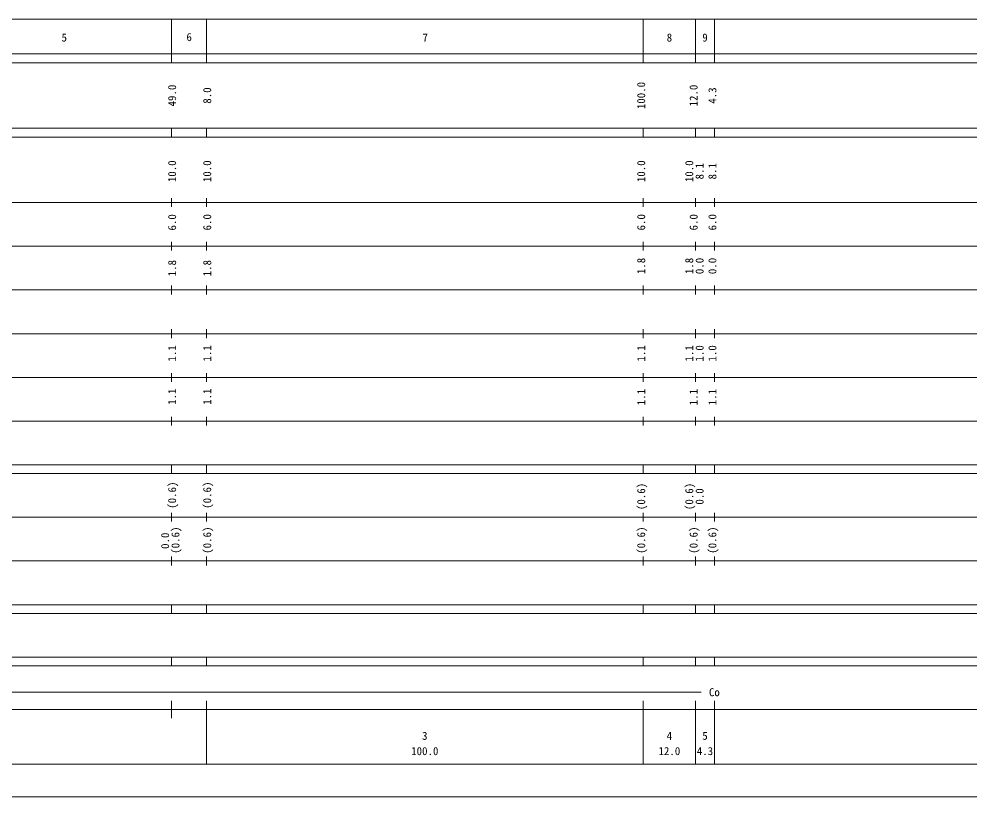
# Model space of a CAD drawing. Units: millimetres on the paper, enlarged 1000 times. Extents: x 7785 to 680000, y 20000 to 380000.
# Drawn here: x 225092 to 442816, y 20000 to 198000 of the extents above; entities that cross this region are included whole.
import ezdxf
from ezdxf.enums import TextEntityAlignment as Align

# ---------------------------------------------------------------- set-up
doc = ezdxf.new("R2010")
doc.units = ezdxf.units.MM
doc.header["$LTSCALE"] = 1000
doc.layers.add('S-SUV', color=7, linetype='Continuous', lineweight=13)
doc.styles.add('ＭＳ ゴシック', font='')
doc.styles.get('ＭＳ ゴシック').set_extended_font_data('MS Gothic')

msp = doc.modelspace()

# ---------------------------------------------------------------- linework, layer by layer
at = {"layer": 'S-SUV'}
for p, q in [((68000, 198000), (579000, 198000)), ((260000, 188000), (260000, 198000)), ((268000, 188000), (268000, 198000)), ((368000, 188000), (368000, 198000)), ((380000, 188000), (380000, 198000)), ((384300, 188000), (384300, 198000)), ((40000, 190000), (579000, 190000)), ((40000, 188000), (579000, 188000)), ((40000, 173000), (579000, 173000)), ((260000, 171000), (260000, 173000)), ((268000, 171000), (268000, 173000)), ((368000, 171000), (368000, 173000)), ((380000, 171000), (380000, 173000)), ((384300, 171000), (384300, 173000)), ((40000, 171000), (579000, 171000)), ((260000, 155000), (260000, 157000)), ((268000, 155000), (268000, 157000)), ((368000, 155000), (368000, 157000)), ((380000, 155000), (380000, 157000)), ((384300, 155000), (384300, 157000)), ((40000, 156000), (579000, 156000)), ((46000, 146000), (579000, 146000)), ((260000, 145000), (260000, 147000)), ((268000, 145000), (268000, 147000)), ((368000, 145000), (368000, 147000)), ((380000, 145000), (380000, 147000)), ((384300, 145000), (384300, 147000)), ((52000, 136000), (579000, 136000)), ((260000, 135000), (260000, 137000)), ((268000, 135000), (268000, 137000)), ((368000, 135000), (368000, 137000)), ((380000, 135000), (380000, 137000)), ((384300, 135000), (384300, 137000)), ((260000, 125000), (260000, 127000)), ((268000, 125000), (268000, 127000)), ((368000, 125000), (368000, 127000)), ((380000, 125000), (380000, 127000)), ((384300, 125000), (384300, 127000)), ((46000, 126000), (579000, 126000)), ((52000, 116000), (579000, 116000)), ((260000, 115000), (260000, 117000)), ((268000, 115000), (268000, 117000)), ((368000, 115000), (368000, 117000)), ((380000, 115000), (380000, 117000)), ((384300, 115000), (384300, 117000)), ((260000, 105000), (260000, 107000)), ((268000, 105000), (268000, 107000)), ((368000, 105000), (368000, 107000)), ((380000, 105000), (380000, 107000)), ((384300, 105000), (384300, 107000)), ((46000, 106000), (579000, 106000)), ((40000, 96000), (579000, 96000)), ((260000, 94000), (260000, 96000)), ((268000, 94000), (268000, 96000)), ((368000, 94000), (368000, 96000)), ((380000, 94000), (380000, 96000)), ((384300, 94000), (384300, 96000)), ((40000, 94000), (579000, 94000)), ((260000, 83000), (260000, 85000)), ((268000, 83000), (268000, 85000)), ((368000, 83000), (368000, 85000)), ((380000, 83000), (380000, 85000)), ((384300, 83000), (384300, 85000)), ((49000, 84000), (579000, 84000)), ((260000, 73000), (260000, 75000)), ((268000, 73000), (268000, 75000)), ((368000, 73000), (368000, 75000)), ((380000, 73000), (380000, 75000)), ((384300, 73000), (384300, 75000)), ((40000, 74000), (579000, 74000)), ((40000, 64000), (579000, 64000)), ((260000, 62000), (260000, 64000)), ((268000, 62000), (268000, 64000)), ((368000, 62000), (368000, 64000)), ((380000, 62000), (380000, 64000)), ((384300, 62000), (384300, 64000)), ((40000, 62000), (579000, 62000)), ((40000, 52000), (579000, 52000)), ((260000, 50000), (260000, 52000)), ((268000, 50000), (268000, 52000)), ((368000, 50000), (368000, 52000)), ((380000, 50000), (380000, 52000)), ((384300, 50000), (384300, 52000)), ((40000, 50000), (579000, 50000)), ((71000, 44000), (381300, 44000)), ((260000, 38000), (260000, 42000)), ((268000, 27500), (268000, 42000)), ((368000, 27500), (368000, 42000)), ((380000, 27500), (380000, 42000)), ((384300, 27500), (384300, 42000)), ((40000, 40000), (579000, 40000)), ((68000, 27500), (579000, 27500)), ((40000, 20000), (680000, 20000))]:
    msp.add_line(p, q, dxfattribs=at)

# ---------------------------------------------------------------- texts
at = {"layer": 'S-SUV', "style": 'ＭＳ ゴシック'}
for s, p in [('5', (234826, 192295)), ('6', (263428, 192405)), ('7', (317474, 192295)), ('8', (373375, 192295)), ('9', (381525, 192295)), ('Co', (383050, 42500)), ('3', (317375, 32523)), ('4', (373375, 32523)), ('5', (381525, 32523)), ('100.0', (314875, 29033)), ('12.0', (371500, 29033)), ('4.3', (380275, 29033))]:
    msp.add_text(s, height=1833, dxfattribs=at).set_placement(p, align=Align.BOTTOM_LEFT)
for s, p in [('100.0', (369000, 177375)), ('49.0', (261601, 178000)), ('8.0', (269637, 178625)), ('12.0', (381000, 178000)), ('4.3', (385300, 178625)), ('10.0', (261601, 160675)), ('10.0', (269637, 160675)), ('10.0', (369000, 160674)), ('10.0', (380000, 160674)), ('8.1', (382370, 161299)), ('8.1', (385300, 161299)), ('6.0', (261601, 149609)), ('6.0', (269637, 149625)), ('6.0', (369000, 149625)), ('6.0', (381000, 149625)), ('6.0', (385300, 149625)), ('1.8', (261601, 139126)), ('1.8', (269637, 139126)), ('1.8', (369000, 139625)), ('1.8', (380000, 139625)), ('0.0', (382370, 139625)), ('0.0', (385300, 139625)), ('1.1', (261601, 119625)), ('1.1', (269637, 119625)), ('1.1', (369000, 119625)), ('1.1', (380000, 119625)), ('1.0', (382370, 119625)), ('1.0', (385300, 119625)), ('1.1', (261601, 109717)), ('1.1', (269637, 109717)), ('1.1', (369000, 109625)), ('1.1', (381000, 109625)), ('1.1', (385300, 109625)), ('(0.6)', (261601, 85934)), ('(0.6)', (269637, 85934)), ('(0.6)', (369000, 85639)), ('(0.6)', (380000, 85639)), ('0.0', (382370, 86889)), ('(0.6)', (262370, 75639)), ('(0.6)', (269637, 75639)), ('(0.6)', (369000, 75639)), ('(0.6)', (381000, 75639)), ('(0.6)', (385300, 75639)), ('0.0', (260000, 76751))]:
    msp.add_text(s, height=1833, rotation=90, dxfattribs=at).set_placement(p, align=Align.BOTTOM_LEFT)

doc.saveas('drawing.dxf')
